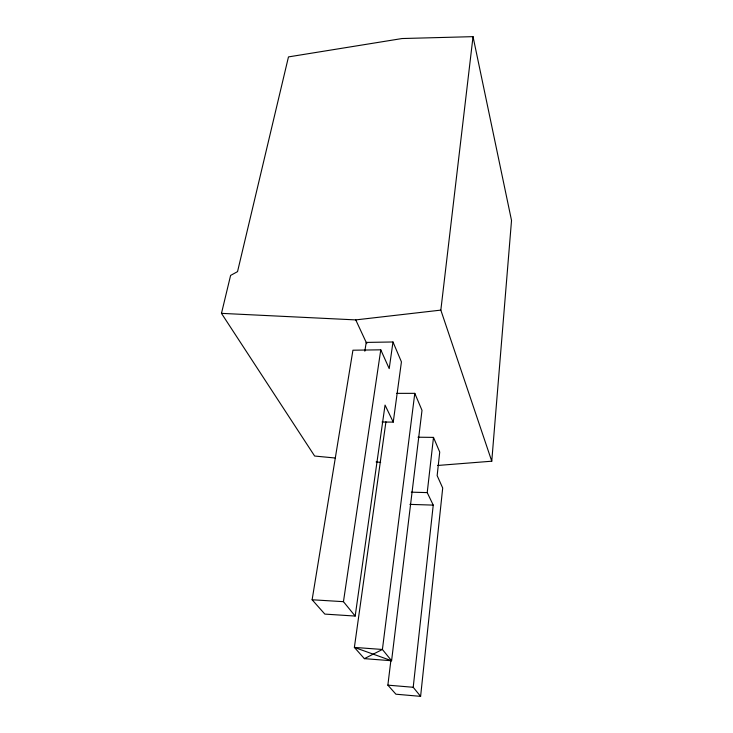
<?xml version="1.0" encoding="UTF-8"?>
<svg xmlns="http://www.w3.org/2000/svg" width="733" height="733" viewBox="0 0 733 733"><rect width="100%" height="100%" fill="white"/><g stroke="black" fill="none" stroke-linecap="round" stroke-linejoin="round"><path stroke-width="1.1" d="M437.491 465.482L491.761 461.204L511.524 220.468L473.032 36.65L402.087 38.537L288.472 56.908L237.538 271.631L230.602 275.425L221.476 313.358L314.64 456.036L335.128 458.006M390.918 660.131L387.867 685.144L395.912 694.206L420.605 696.35L442.705 488.013L437.152 475.625L439.727 452.069L433.496 437.39L417.993 437.207M420.605 696.35L413.21 687.279L433.24 505.11L427.22 492.603L433.496 437.39M491.761 461.204L440.835 310.114L473.032 36.65M396.69 393.364L414.796 393.346L382.406 649.475L391.587 660.745L364.365 658.646L354.378 647.404L385.943 421.722M382.058 422.025L393.245 422.107L401.427 361.864L392.989 341.981L366.216 342.412L364.832 351.217M392.989 341.981L389.205 368.617L380.775 349.824L352.93 350.209L312.121 599.768L324.838 614.098L355.175 616.059L385.045 405.092L393.245 422.107M355.175 616.059L343.456 601.674L380.775 349.824M364.365 658.646L382.406 649.475L354.378 647.404L391.587 660.745L422.006 410.333L414.796 393.346M221.476 313.358L355.752 319.9L440.835 310.114M411.295 492.164L427.22 492.603M409.894 504.377L433.24 505.11M312.121 599.768L343.456 601.674M387.867 685.144L413.21 687.279M376.111 461.946L380.665 462.386M355.752 319.9L366.793 343.649"/></g></svg>
